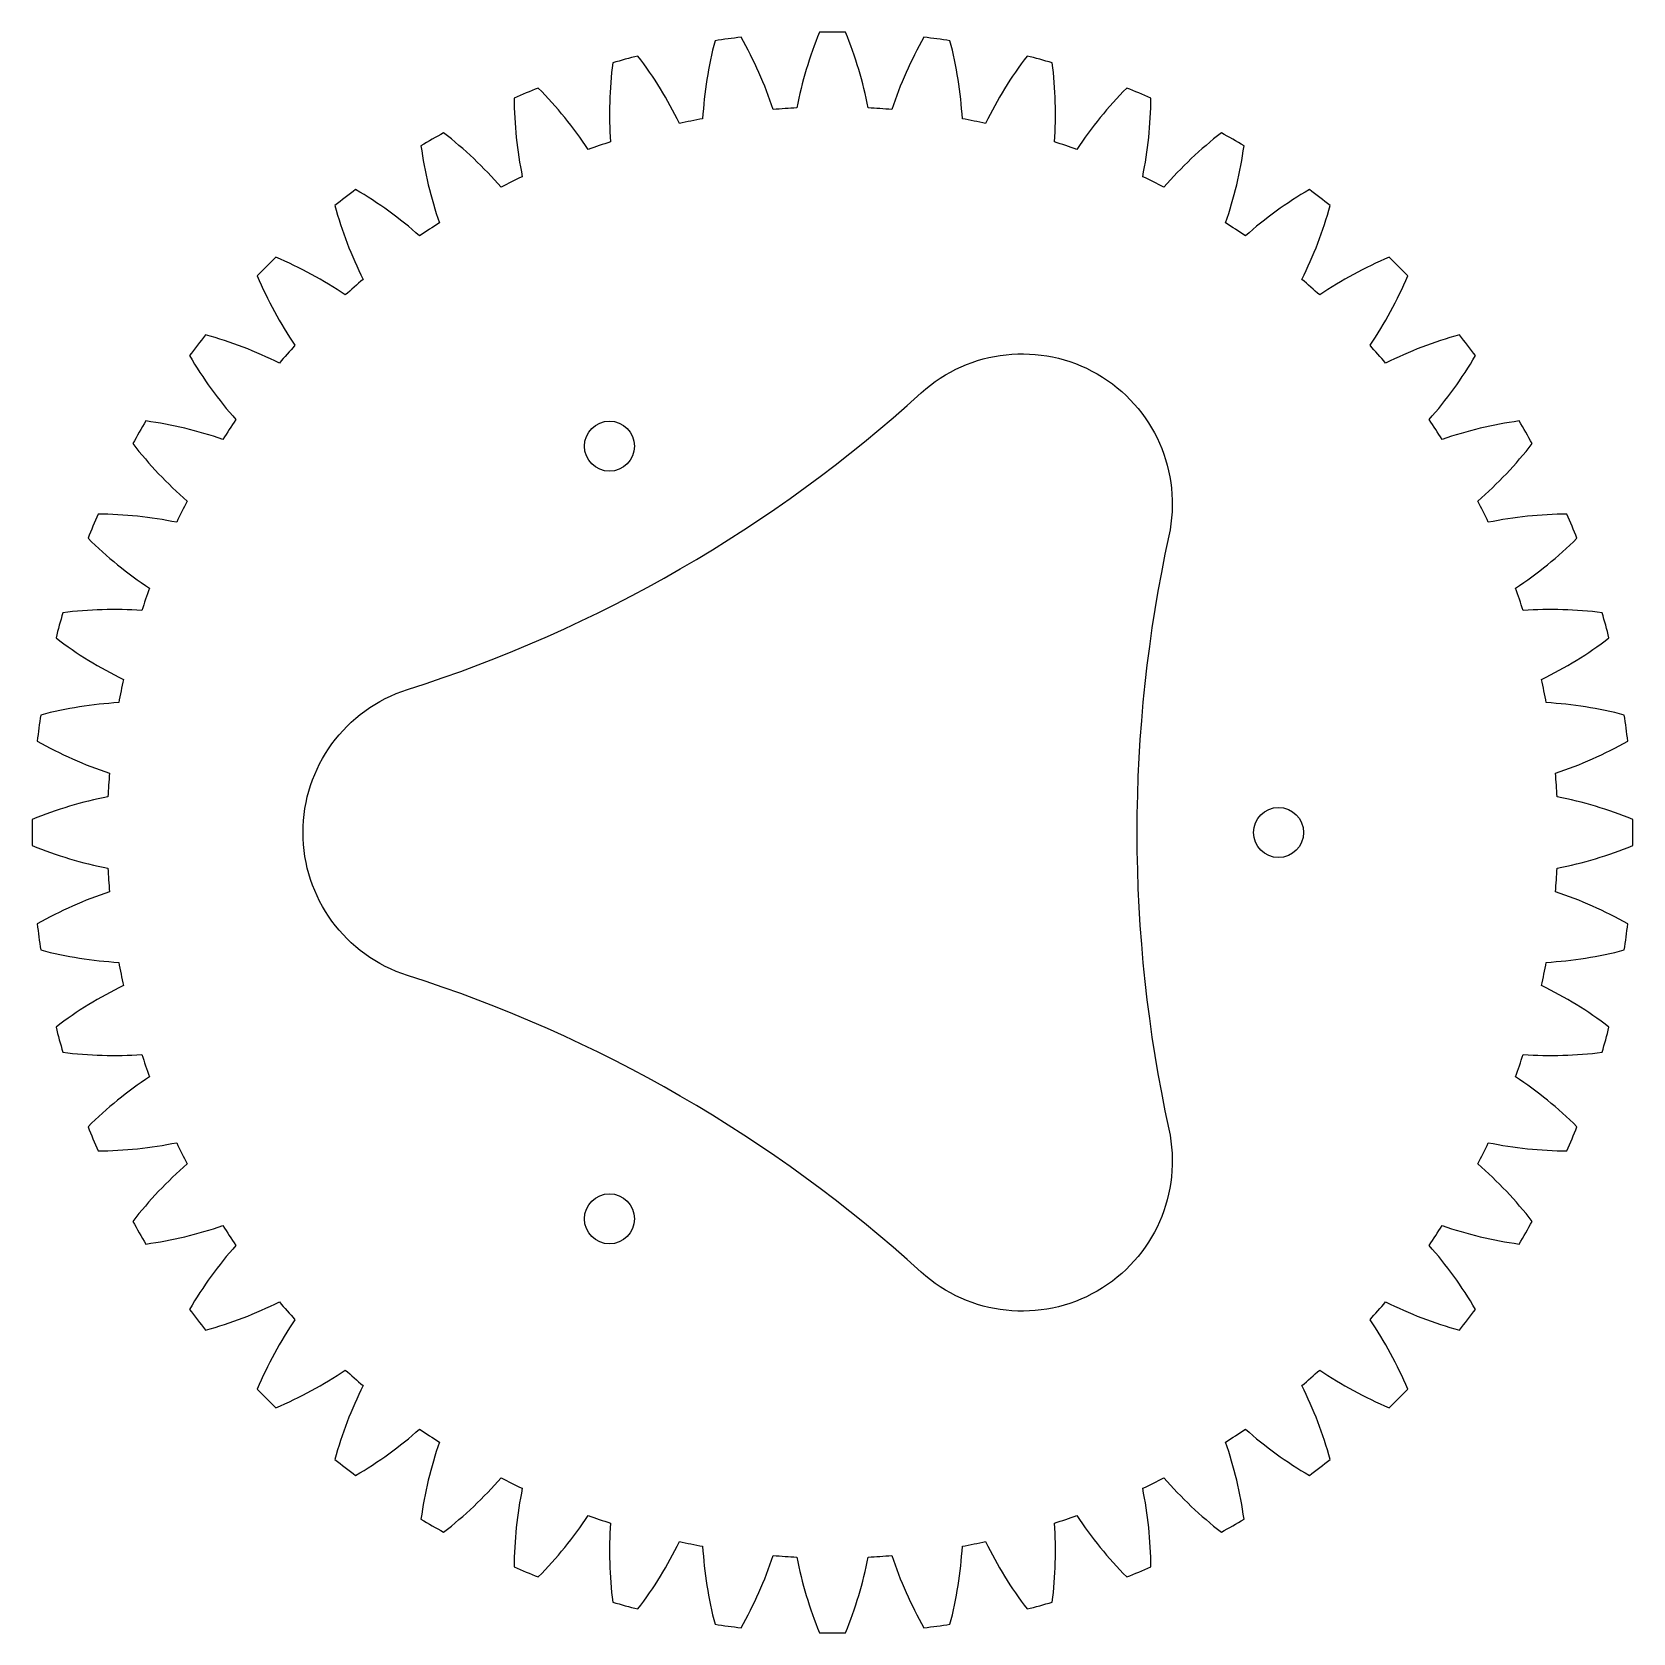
# Model space of a CAD drawing. Header units: millimetres. Extents: x -48 to 48, y -48 to 48.
import ezdxf

# ---------------------------------------------------------------- set-up
doc = ezdxf.new("R2010")
doc.units = ezdxf.units.MM

msp = doc.modelspace()

# ---------------------------------------------------------------- linework, layer by layer
for points in [[(-11.663, 46.562, 0.008181), (-13.18, 46.155, 0.049307), (-13.307, 41.415, 0.008181), (-14.655, 40.957, 0.049307), (-17.641, 44.641, 0.008181), (-19.092, 44.04, 0.049307), (-18.599, 39.324, 0.008181), (-19.875, 38.694, 0.049307), (-23.317, 41.956, 0.008181), (-24.677, 41.171, 0.049307), (-23.572, 36.56, 0.008181), (-24.756, 35.769, 0.049307), (-28.594, 38.554, 0.008181), (-29.84, 37.598, 0.049307), (-28.143, 33.17, 0.008181), (-29.213, 32.231, 0.049307), (-33.381, 34.492, 0.008181), (-34.492, 33.381, 0.049307), (-32.231, 29.213, 0.008181), (-33.17, 28.143, 0.049307), (-37.598, 29.84, 0.008181), (-38.554, 28.594, 0.049307), (-35.769, 24.756, 0.008181), (-36.56, 23.572, 0.049307), (-41.171, 24.677, 0.008181), (-41.956, 23.317, 0.049307), (-38.694, 19.875, 0.008181), (-39.324, 18.599, 0.049307), (-44.04, 19.092, 0.008181), (-44.641, 17.641, 0.049307), (-40.957, 14.655, 0.008181), (-41.415, 13.307, 0.049307), (-46.155, 13.18, 0.008181), (-46.562, 11.663, 0.049307), (-42.52, 9.183, 0.008181), (-42.797, 7.787, 0.049307), (-47.48, 7.043, 0.008181), (-47.685, 5.486, 0.049307), (-43.355, 3.555, 0.008181), (-43.448, 2.134, 0.049307), (-47.994, 0.785, 0.008181), (-47.994, -0.785, 0.049307), (-43.448, -2.134, 0.008181), (-43.355, -3.555, 0.049307), (-47.685, -5.486, 0.008181), (-47.48, -7.043, 0.049307), (-42.797, -7.787, 0.008181), (-42.52, -9.183, 0.049307), (-46.562, -11.663, 0.008181), (-46.155, -13.18, 0.049307), (-41.415, -13.307, 0.008181), (-40.957, -14.655, 0.049307), (-44.641, -17.641, 0.008181), (-44.04, -19.092, 0.049307), (-39.324, -18.599, 0.008181), (-38.694, -19.875, 0.049307), (-41.956, -23.317, 0.008181), (-41.171, -24.677, 0.049307), (-36.56, -23.572, 0.008181), (-35.769, -24.756, 0.049307), (-38.554, -28.594, 0.008181), (-37.598, -29.84, 0.049307), (-33.17, -28.143, 0.008181), (-32.231, -29.213, 0.049307), (-34.492, -33.381, 0.008181), (-33.381, -34.492, 0.049307), (-29.213, -32.231, 0.008181), (-28.143, -33.17, 0.049307), (-29.84, -37.598, 0.008181), (-28.594, -38.554, 0.049307), (-24.756, -35.769, 0.008181), (-23.572, -36.56, 0.049307), (-24.677, -41.171, 0.008181), (-23.317, -41.956, 0.049307), (-19.875, -38.694, 0.008181), (-18.599, -39.324, 0.049307), (-19.092, -44.04, 0.008181), (-17.641, -44.641, 0.049307), (-14.655, -40.957, 0.008181), (-13.307, -41.415, 0.049307), (-13.18, -46.155, 0.008181), (-11.663, -46.562, 0.049307), (-9.183, -42.52, 0.008181), (-7.787, -42.797, 0.049307), (-7.043, -47.48, 0.008181), (-5.486, -47.685, 0.049307), (-3.555, -43.355, 0.008181), (-2.134, -43.448, 0.049307), (-0.785, -47.994, 0.008181), (0.785, -47.994, 0.049307), (2.134, -43.448, 0.008181), (3.555, -43.355, 0.049307), (5.486, -47.685, 0.008181), (7.043, -47.48, 0.049307), (7.787, -42.797, 0.008181), (9.183, -42.52, 0.049307), (11.663, -46.562, 0.008181), (13.18, -46.155, 0.049307), (13.307, -41.415, 0.008181), (14.655, -40.957, 0.049307), (17.641, -44.641, 0.008181), (19.092, -44.04, 0.049307), (18.599, -39.324, 0.008181), (19.875, -38.694, 0.049307), (23.317, -41.956, 0.008181), (24.677, -41.171, 0.049307), (23.572, -36.56, 0.008181), (24.756, -35.769, 0.049307), (28.594, -38.554, 0.008181), (29.84, -37.598, 0.049307), (28.143, -33.17, 0.008181), (29.213, -32.231, 0.049307), (33.381, -34.492, 0.008181), (34.492, -33.381, 0.049307), (32.231, -29.213, 0.008181), (33.17, -28.143, 0.049307), (37.598, -29.84, 0.008181), (38.554, -28.594, 0.049307), (35.769, -24.756, 0.008181), (36.56, -23.572, 0.049307), (41.171, -24.677, 0.008181), (41.956, -23.317, 0.049307), (38.694, -19.875, 0.008181), (39.324, -18.599, 0.049307), (44.04, -19.092, 0.008181), (44.641, -17.641, 0.049307), (40.957, -14.655, 0.008181), (41.415, -13.307, 0.049307), (46.155, -13.18, 0.008181), (46.562, -11.663, 0.049307), (42.52, -9.183, 0.008181), (42.797, -7.787, 0.049307), (47.48, -7.043, 0.008181), (47.685, -5.486, 0.049307), (43.355, -3.555, 0.008181), (43.448, -2.134, 0.049307), (47.994, -0.785, 0.008181), (47.994, 0.785, 0.049307), (43.448, 2.134, 0.008181), (43.355, 3.555, 0.049307), (47.685, 5.486, 0.008181), (47.48, 7.043, 0.049307), (42.797, 7.787, 0.008181), (42.52, 9.183, 0.049307), (46.562, 11.663, 0.008181), (46.155, 13.18, 0.049307), (41.415, 13.307, 0.008181), (40.957, 14.655, 0.049307), (44.641, 17.641, 0.008181), (44.04, 19.092, 0.049307), (39.324, 18.599, 0.008181), (38.694, 19.875, 0.049307), (41.956, 23.317, 0.008181), (41.171, 24.677, 0.049307), (36.56, 23.572, 0.008181), (35.769, 24.756, 0.049307), (38.554, 28.594, 0.008181), (37.598, 29.84, 0.049307), (33.17, 28.143, 0.008181), (32.231, 29.213, 0.049307), (34.492, 33.381, 0.008181), (33.381, 34.492, 0.049307), (29.213, 32.231, 0.008181), (28.143, 33.17, 0.049307), (29.84, 37.598, 0.008181), (28.594, 38.554, 0.049307), (24.756, 35.769, 0.008181), (23.572, 36.56, 0.049307), (24.677, 41.171, 0.008181), (23.317, 41.956, 0.049307), (19.875, 38.694, 0.008181), (18.599, 39.324, 0.049307), (19.092, 44.04, 0.008181), (17.641, 44.641, 0.049307), (14.655, 40.957, 0.008181), (13.307, 41.415, 0.049307), (13.18, 46.155, 0.008181), (11.663, 46.562, 0.049307), (9.183, 42.52, 0.008181), (7.787, 42.797, 0.049307), (7.043, 47.48, 0.008181), (5.486, 47.685, 0.049307), (3.555, 43.355, 0.008181), (2.134, 43.448, 0.049307), (0.785, 47.994, 0.008181), (-0.785, 47.994, 0.049307), (-2.134, 43.448, 0.008181), (-3.555, 43.355, 0.049307), (-5.486, 47.685, 0.008181), (-7.043, 47.48, 0.049307), (-7.787, 42.797, 0.008181), (-9.183, 42.52, 0.049307)], [(20.168, -17.783, -0.730709), (5.317, -26.358, 0.107857), (-25.485, -8.575, -0.730709), (-25.485, 8.575, 0.107857), (5.317, 26.358, -0.730709), (20.168, 17.783, 0.107857)]]:
    msp.add_lwpolyline(points, format="xyb", close=True)
for centre in [(-13.375, 23.166), (26.75, 0), (-13.375, -23.166)]:
    msp.add_circle(centre, 1.5)

doc.saveas('drawing.dxf')
